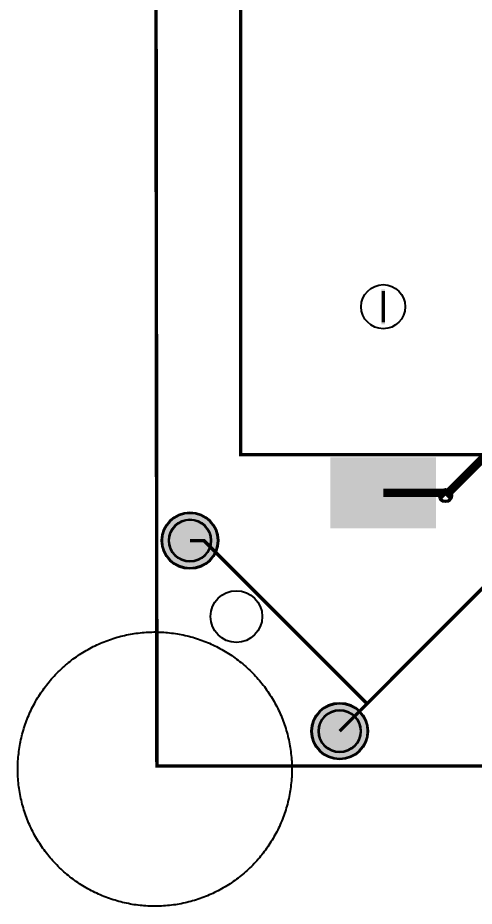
# Model space of a CAD drawing. Header units: millimetres. Extents: x -10 to 89, y -3 to 137.
# Drawn here: x -9.8 to 23.3, y -3.3 to 61.1 of the extents above; entities that cross this region are included whole.
import ezdxf

# ---------------------------------------------------------------- set-up
doc = ezdxf.new("R2010")
doc.units = ezdxf.units.MM
for name, color, linetype, true_color in [('BoardOutLine', 7, 'Continuous', 0xff00ff), ('BottomLayer', 7, 'Continuous', 0x0000ff), ('BottomSolderMaskLayer', 7, 'Continuous', 0xaa00ff), ('Document', 7, 'Continuous', 0xffffff), ('Hole', 7, 'Continuous', 0x222222), ('Multi-Layer', 7, 'Continuous', 0xc0c0c0), ('TopLayer', 7, 'Continuous', 0xff0000), ('TopPasteMaskLayer', 7, 'Continuous', 0x808080), ('TopSilkLayer', 7, 'Continuous', 0xffcc00), ('TopSolderMaskLayer', 7, 'Continuous', 0x800080)]:
    doc.layers.add(name, color=color, linetype=linetype, true_color=true_color)

msp = doc.modelspace()

# ---------------------------------------------------------------- hatches: boundary and pattern name
at = {"layer": 'BottomSolderMaskLayer'}
for points in [[(0.592, 23.205, 1), (4.712, 23.205, 1)], [(11.455, 9.384, 1), (15.575, 9.384, 1)]]:
    msp.add_hatch(color=256, dxfattribs=at).paths.add_polyline_path(points)
at = {"layer": 'Document'}
msp.add_hatch(color=256, dxfattribs=at).paths.add_polyline_path([(16.803, 41.425), (16.549, 41.425), (16.549, 38.885), (16.803, 38.885)])
at = {"layer": 'TopLayer'}
msp.add_hatch(color=256, dxfattribs=at).paths.add_polyline_path([(12.867, 29.21), (20.487, 29.21), (20.487, 24.13), (12.867, 24.13)])
at = {"layer": 'TopPasteMaskLayer'}
msp.add_hatch(color=256, dxfattribs=at).paths.add_polyline_path([(12.867, 29.21), (20.487, 29.21), (20.487, 24.13), (12.867, 24.13)])
at = {"layer": 'TopSolderMaskLayer'}
for points in [[(12.842, 29.235), (20.512, 29.235), (20.512, 24.104), (12.842, 24.104)], [(0.592, 23.205, 1), (4.712, 23.205, 1)], [(11.455, 9.384, 1), (15.575, 9.384, 1)]]:
    msp.add_hatch(color=256, dxfattribs=at).paths.add_polyline_path(points)

# ---------------------------------------------------------------- linework, layer by layer
at = {"layer": 'BoardOutLine', "const_width": 0.254}
msp.add_lwpolyline([(78.486, 6.858), (0.254, 6.858), (0.102, 136.782)], dxfattribs=at)
at = {"layer": 'BottomLayer'}
for points, const_width in [([(21.197, 26.47), (23.948, 29.22), (34.939, 29.22)], 0.62), ([(2.652, 23.205), (3.66, 23.205), (15.498, 11.367)], 0.254), ([(27.251, 21.861), (25.993, 21.861), (15.498, 11.367)], 0.254), ([(15.498, 11.367), (13.515, 9.384)], 0.254)]:
    msp.add_lwpolyline(points, dxfattribs=dict(at, const_width=const_width))
at = {"layer": 'BottomSolderMaskLayer'}
for centre, radius in [((2.652, 23.205), 2.06), ((2.652, 23.205), 1.545), ((13.515, 9.384), 2.06), ((13.515, 9.384), 1.545)]:
    msp.add_circle(centre, radius, dxfattribs=at)
at = {"layer": 'Hole'}
msp.add_circle((21.197, 26.47), 0.375, dxfattribs=at)
at = {"layer": 'Multi-Layer'}
msp.add_lwpolyline([(-9.842, 6.776), (-9.839, 6.919), (-9.834, 7.061), (-9.827, 7.204), (-9.817, 7.346), (-9.806, 7.488), (-9.793, 7.63), (-9.777, 7.772), (-9.76, 7.914), (-9.741, 8.055), (-9.719, 8.196), (-9.696, 8.337), (-9.67, 8.477), (-9.643, 8.617), (-9.613, 8.757), (-9.582, 8.896), (-9.548, 9.035), (-9.513, 9.173), (-9.475, 9.31), (-9.436, 9.448), (-9.394, 9.584), (-9.351, 9.72), (-9.306, 9.855), (-9.258, 9.99), (-9.209, 10.124), (-9.158, 10.257), (-9.105, 10.389), (-9.05, 10.521), (-8.994, 10.652), (-8.935, 10.782), (-8.874, 10.911), (-8.812, 11.04), (-8.748, 11.167), (-8.682, 11.294), (-8.614, 11.419), (-8.545, 11.544), (-8.473, 11.667), (-8.4, 11.79), (-8.325, 11.911), (-8.249, 12.031), (-8.17, 12.151), (-8.09, 12.269), (-8.008, 12.386), (-7.925, 12.501), (-7.84, 12.616), (-7.753, 12.729), (-7.665, 12.841), (-7.575, 12.952), (-7.484, 13.062), (-7.391, 13.17), (-7.296, 13.276), (-7.2, 13.382), (-7.102, 13.486), (-7.003, 13.589), (-6.903, 13.69), (-6.801, 13.79), (-6.697, 13.888), (-6.592, 13.985), (-6.486, 14.08), (-6.379, 14.174), (-6.27, 14.266), (-6.16, 14.356), (-6.048, 14.445), (-5.935, 14.533), (-5.821, 14.619), (-5.706, 14.703), (-5.59, 14.785), (-5.472, 14.866), (-5.354, 14.945), (-5.234, 15.023), (-5.113, 15.098), (-4.991, 15.172), (-4.868, 15.244), (-4.744, 15.315), (-4.619, 15.383), (-4.492, 15.45), (-4.365, 15.515), (-4.238, 15.578), (-4.109, 15.64), (-3.979, 15.699), (-3.849, 15.757), (-3.717, 15.813), (-3.585, 15.866), (-3.452, 15.918), (-3.319, 15.968), (-3.184, 16.016), (-3.049, 16.063), (-2.914, 16.107), (-2.777, 16.149), (-2.641, 16.19), (-2.503, 16.228), (-2.365, 16.264), (-2.227, 16.299), (-2.088, 16.331), (-1.948, 16.361), (-1.809, 16.39), (-1.668, 16.416), (-1.528, 16.441), (-1.387, 16.463), (-1.246, 16.483), (-1.104, 16.502), (-0.963, 16.518), (-0.821, 16.532), (-0.678, 16.544), (-0.536, 16.555), (-0.394, 16.563), (-0.251, 16.569), (-0.109, 16.573), (0.034, 16.575), (0.177, 16.575), (0.319, 16.573), (0.462, 16.569), (0.604, 16.562), (0.747, 16.554), (0.889, 16.544), (1.031, 16.532), (1.173, 16.517), (1.315, 16.501), (1.456, 16.482), (1.598, 16.462), (1.739, 16.44), (1.879, 16.415), (2.019, 16.389), (2.159, 16.36), (2.298, 16.33), (2.437, 16.297), (2.576, 16.263), (2.714, 16.226), (2.851, 16.188), (2.988, 16.147), (3.124, 16.105), (3.26, 16.061), (3.395, 16.014), (3.529, 15.966), (3.663, 15.916), (3.795, 15.864), (3.927, 15.81), (4.059, 15.754), (4.189, 15.696), (4.319, 15.637), (4.448, 15.575), (4.575, 15.512), (4.702, 15.447), (4.828, 15.38), (4.953, 15.312), (5.078, 15.241), (5.201, 15.169), (5.322, 15.095), (5.443, 15.019), (5.563, 14.942), (5.682, 14.862), (5.799, 14.781), (5.916, 14.699), (6.031, 14.615), (6.145, 14.529), (6.257, 14.441), (6.369, 14.352), (6.479, 14.261), (6.588, 14.169), (6.695, 14.075), (6.801, 13.98), (6.906, 13.883), (7.01, 13.785), (7.111, 13.685), (7.212, 13.584), (7.311, 13.481), (7.408, 13.377), (7.505, 13.271), (7.599, 13.165), (7.692, 13.056), (7.783, 12.947), (7.873, 12.836), (7.961, 12.724), (8.048, 12.611), (8.133, 12.496), (8.216, 12.38), (8.298, 12.263), (8.378, 12.145), (8.456, 12.026), (8.533, 11.905), (8.608, 11.784), (8.681, 11.661), (8.752, 11.538), (8.821, 11.413), (8.889, 11.288), (8.955, 11.161), (9.019, 11.034), (9.081, 10.905), (9.142, 10.776), (9.2, 10.646), (9.257, 10.515), (9.312, 10.383), (9.365, 10.251), (9.416, 10.117), (9.465, 9.983), (9.512, 9.849), (9.557, 9.714), (9.6, 9.578), (9.642, 9.441), (9.681, 9.304), (9.718, 9.166), (9.754, 9.028), (9.787, 8.889), (9.819, 8.75), (9.848, 8.611), (9.875, 8.471), (9.901, 8.33), (9.924, 8.189), (9.946, 8.048), (9.965, 7.907), (9.982, 7.765), (9.997, 7.624), (10.011, 7.482), (10.022, 7.339), (10.031, 7.197), (10.038, 7.054), (10.043, 6.912), (10.046, 6.769), (10.047, 6.627), (10.046, 6.484), (10.043, 6.341), (10.038, 6.199), (10.031, 6.056), (10.021, 5.914), (10.01, 5.772), (9.997, 5.63), (9.981, 5.488), (9.964, 5.346), (9.945, 5.205), (9.923, 5.064), (9.9, 4.923), (9.874, 4.783), (9.847, 4.643), (9.817, 4.503), (9.786, 4.364), (9.752, 4.225), (9.717, 4.087), (9.679, 3.949), (9.64, 3.812), (9.598, 3.676), (9.555, 3.54), (9.51, 3.405), (9.462, 3.27), (9.413, 3.136), (9.362, 3.003), (9.309, 2.87), (9.254, 2.739), (9.198, 2.608), (9.139, 2.478), (9.078, 2.349), (9.016, 2.22), (8.952, 2.093), (8.886, 1.966), (8.818, 1.841), (8.749, 1.716), (8.677, 1.593), (8.604, 1.47), (8.529, 1.349), (8.453, 1.229), (8.374, 1.109), (8.294, 0.991), (8.212, 0.874), (8.129, 0.759), (8.044, 0.644), (7.957, 0.531), (7.869, 0.419), (7.779, 0.308), (7.688, 0.198), (7.595, 0.09), (7.5, -0.017), (7.404, -0.122), (7.306, -0.226), (7.207, -0.329), (7.107, -0.43), (7.005, -0.53), (6.901, -0.628), (6.796, -0.725), (6.69, -0.82), (6.583, -0.914), (6.474, -1.006), (6.364, -1.097), (6.252, -1.186), (6.139, -1.273), (6.025, -1.359), (5.91, -1.443), (5.794, -1.525), (5.676, -1.606), (5.557, -1.685), (5.438, -1.763), (5.317, -1.838), (5.195, -1.912), (5.072, -1.985), (4.948, -2.055), (4.822, -2.124), (4.696, -2.19), (4.569, -2.255), (4.442, -2.319), (4.313, -2.38), (4.183, -2.439), (4.053, -2.497), (3.921, -2.553), (3.789, -2.607), (3.656, -2.658), (3.523, -2.708), (3.388, -2.757), (3.253, -2.803), (3.118, -2.847), (2.981, -2.889), (2.845, -2.93), (2.707, -2.968), (2.569, -3.004), (2.431, -3.039), (2.292, -3.071), (2.152, -3.102), (2.013, -3.13), (1.872, -3.156), (1.732, -3.181), (1.591, -3.203), (1.45, -3.223), (1.308, -3.242), (1.167, -3.258), (1.025, -3.272), (0.882, -3.285), (0.74, -3.295), (0.598, -3.303), (0.455, -3.309), (0.313, -3.313), (0.17, -3.315), (0.027, -3.315), (-0.115, -3.313), (-0.258, -3.309), (-0.401, -3.303), (-0.543, -3.294), (-0.685, -3.284), (-0.827, -3.272), (-0.969, -3.257), (-1.111, -3.241), (-1.253, -3.223), (-1.394, -3.202), (-1.535, -3.18), (-1.675, -3.155), (-1.815, -3.129), (-1.955, -3.1), (-2.094, -3.07), (-2.233, -3.037), (-2.372, -3.003), (-2.51, -2.966), (-2.647, -2.928), (-2.784, -2.887), (-2.92, -2.845), (-3.056, -2.801), (-3.191, -2.754), (-3.325, -2.706), (-3.459, -2.656), (-3.591, -2.604), (-3.723, -2.55), (-3.855, -2.494), (-3.985, -2.437), (-4.115, -2.377), (-4.244, -2.316), (-4.372, -2.252), (-4.498, -2.187), (-4.624, -2.12), (-4.75, -2.052), (-4.874, -1.981), (-4.997, -1.909), (-5.119, -1.835), (-5.239, -1.759), (-5.359, -1.682), (-5.478, -1.602), (-5.595, -1.522), (-5.712, -1.439), (-5.827, -1.355), (-5.941, -1.269), (-6.053, -1.181), (-6.165, -1.092), (-6.275, -1.002), (-6.384, -0.909), (-6.491, -0.816), (-6.597, -0.72), (-6.702, -0.623), (-6.806, -0.525), (-6.907, -0.425), (-7.008, -0.324), (-7.107, -0.221), (-7.205, -0.117), (-7.301, -0.012), (-7.395, 0.095), (-7.488, 0.204), (-7.579, 0.313), (-7.669, 0.424), (-7.757, 0.536), (-7.844, 0.649), (-7.929, 0.764), (-8.012, 0.88), (-8.094, 0.997), (-8.174, 1.115), (-8.252, 1.234), (-8.329, 1.355), (-8.404, 1.476), (-8.477, 1.599), (-8.548, 1.722), (-8.617, 1.847), (-8.685, 1.972), (-8.751, 2.099), (-8.815, 2.226), (-8.877, 2.355), (-8.938, 2.484), (-8.996, 2.614), (-9.053, 2.745), (-9.108, 2.877), (-9.161, 3.009), (-9.212, 3.142), (-9.261, 3.276), (-9.308, 3.411), (-9.353, 3.546), (-9.396, 3.682), (-9.438, 3.819), (-9.477, 3.956), (-9.514, 4.094), (-9.55, 4.232), (-9.583, 4.371), (-9.615, 4.51), (-9.644, 4.649), (-9.671, 4.789), (-9.697, 4.93), (-9.72, 5.07), (-9.742, 5.212), (-9.761, 5.353), (-9.778, 5.494), (-9.793, 5.636), (-9.807, 5.778), (-9.818, 5.921), (-9.827, 6.063), (-9.834, 6.205), (-9.839, 6.348), (-9.842, 6.491), (-9.843, 6.633), (-9.842, 6.776)], close=True, dxfattribs=at)
for centre, radius in [((21.197, 26.47), 0.49), ((2.652, 23.205), 2), ((2.652, 23.205), 1.5), ((6.018, 17.697), 1.875), ((13.515, 9.384), 2), ((13.515, 9.384), 1.5)]:
    msp.add_circle(centre, radius, dxfattribs=at)
at = {"layer": 'TopLayer', "const_width": 0.62}
for points in [[(16.677, 26.67), (20.997, 26.67)], [(20.997, 26.67), (21.197, 26.47)]]:
    msp.add_lwpolyline(points, dxfattribs=at)
at = {"layer": 'TopSilkLayer', "const_width": 0.254}
msp.add_lwpolyline([(6.326, 106.528), (27.028, 106.528), (27.028, 29.438), (6.326, 29.438), (6.326, 106.528)], close=True, dxfattribs=at)
msp.add_lwpolyline([(16.677, 41.313), (16.677, 39.027)], dxfattribs=at)
at = {"layer": 'TopSilkLayer'}
msp.add_circle((16.677, 40.17), 1.6, dxfattribs=at)
at = {"layer": 'TopSolderMaskLayer'}
for centre, radius in [((2.652, 23.205), 2.06), ((2.652, 23.205), 1.545), ((13.515, 9.384), 2.06), ((13.515, 9.384), 1.545)]:
    msp.add_circle(centre, radius, dxfattribs=at)

doc.saveas('drawing.dxf')
